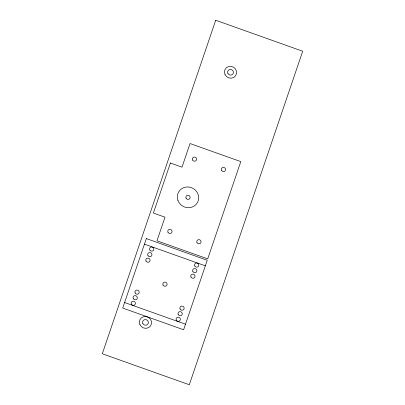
<?xml version="1.0" encoding="UTF-8"?>
<svg xmlns="http://www.w3.org/2000/svg" width="405" height="405" viewBox="0 0 405 405"><rect width="100%" height="100%" fill="white"/><g stroke="black" fill="none" stroke-linecap="round" stroke-linejoin="round"><path stroke-width="0.61" d="M144.448 244.144L205.35 265.832M124.603 302.51L185.505 324.197M215.703 20.25L102.298 353.767L189.297 384.75L302.702 51.233L215.703 20.25M170.404 163.028L153.394 213.055L164.997 217.186L156.963 240.813L207.709 258.881L240.788 161.605L190.036 143.537L182.007 167.159L170.404 163.028M146.342 238.585L122.715 308.068L183.612 329.756L207.238 260.273L146.342 238.585M177.937 200.404A10.783 10.262 27.6 0 0 196.121 204.388A10.783 10.262 27.6 0 0 189.94 187.216A10.783 10.262 27.6 0 0 177.937 200.404M221.581 170.333A2.157 2.05 27.6 0 0 225.276 170.667A2.157 2.05 27.6 0 0 223.6 167.402A2.157 2.05 27.6 0 0 221.581 170.333M196.906 242.347A2.157 2.05 27.6 0 0 200.541 243.137A2.157 2.05 27.6 0 0 199.295 239.704A2.157 2.05 27.6 0 0 196.906 242.347M192.583 160.005A2.157 2.05 27.6 0 0 196.273 160.34A2.157 2.05 27.6 0 0 194.597 157.074A2.157 2.05 27.6 0 0 192.583 160.005M168.009 232.267A2.157 2.05 27.6 0 0 171.705 232.602A2.157 2.05 27.6 0 0 170.029 229.336A2.157 2.05 27.6 0 0 168.009 232.267M139.948 324.694A6.161 5.862 27.6 0 0 150.473 326A6.161 5.862 27.6 0 0 145.997 316.523A6.161 5.862 27.6 0 0 139.948 324.694M225.089 74.738A6.161 5.862 27.6 0 0 235.639 75.7A6.161 5.862 27.6 0 0 230.85 66.364A6.161 5.862 27.6 0 0 225.089 74.738M227.944 73.442A2.926 2.784 27.6 0 0 232.956 73.897A2.926 2.784 27.6 0 0 230.683 69.463A2.926 2.784 27.6 0 0 227.944 73.442M142.889 323.58A2.926 2.784 27.6 0 0 147.901 324.035A2.926 2.784 27.6 0 0 145.628 319.601A2.926 2.784 27.6 0 0 142.889 323.58M163.073 285.034A2.157 2.05 27.6 0 0 166.764 285.373A2.157 2.05 27.6 0 0 165.088 282.103A2.157 2.05 27.6 0 0 163.073 285.034M192.871 271.502A2.157 2.05 27.6 0 0 196.567 271.836A2.157 2.05 27.6 0 0 194.891 268.571A2.157 2.05 27.6 0 0 192.871 271.502M194.82 266.044A2.157 2.05 27.6 0 0 198.516 266.181A2.157 2.05 27.6 0 0 196.658 263.002A2.157 2.05 27.6 0 0 194.82 266.044M190.983 277.06A2.157 2.05 27.6 0 0 194.673 277.395A2.157 2.05 27.6 0 0 192.998 274.129A2.157 2.05 27.6 0 0 190.983 277.06M178.134 314.376A2.157 2.05 27.6 0 0 181.784 315.09A2.157 2.05 27.6 0 0 180.468 311.683A2.157 2.05 27.6 0 0 178.134 314.376M176.332 320.137A2.157 2.05 27.6 0 0 180.028 320.476A2.157 2.05 27.6 0 0 178.352 317.206A2.157 2.05 27.6 0 0 176.332 320.137M180.114 309.02A2.157 2.05 27.6 0 0 183.809 309.359A2.157 2.05 27.6 0 0 182.128 306.089A2.157 2.05 27.6 0 0 180.114 309.02M147.977 255.59A2.157 2.05 27.6 0 0 151.673 255.742A2.157 2.05 27.6 0 0 149.83 252.553A2.157 2.05 27.6 0 0 147.977 255.59M133.204 298.429A2.157 2.05 27.6 0 0 136.875 299.032A2.157 2.05 27.6 0 0 135.452 295.66A2.157 2.05 27.6 0 0 133.204 298.429M146.033 261.053A2.157 2.05 27.6 0 0 149.723 261.387A2.157 2.05 27.6 0 0 148.048 258.122A2.157 2.05 27.6 0 0 146.033 261.053M149.921 250.123A2.157 2.05 27.6 0 0 153.611 250.093A2.157 2.05 27.6 0 0 151.612 246.994A2.157 2.05 27.6 0 0 149.921 250.123M135.164 293.012A2.157 2.05 27.6 0 0 138.859 293.352A2.157 2.05 27.6 0 0 137.179 290.081A2.157 2.05 27.6 0 0 135.164 293.012M131.382 304.13A2.157 2.05 27.6 0 0 135.078 304.469A2.157 2.05 27.6 0 0 133.402 301.199A2.157 2.05 27.6 0 0 131.382 304.13M186.097 198.202A2.157 2.05 27.6 0 0 189.788 198.536A2.157 2.05 27.6 0 0 188.112 195.271A2.157 2.05 27.6 0 0 186.097 198.202"/></g></svg>
